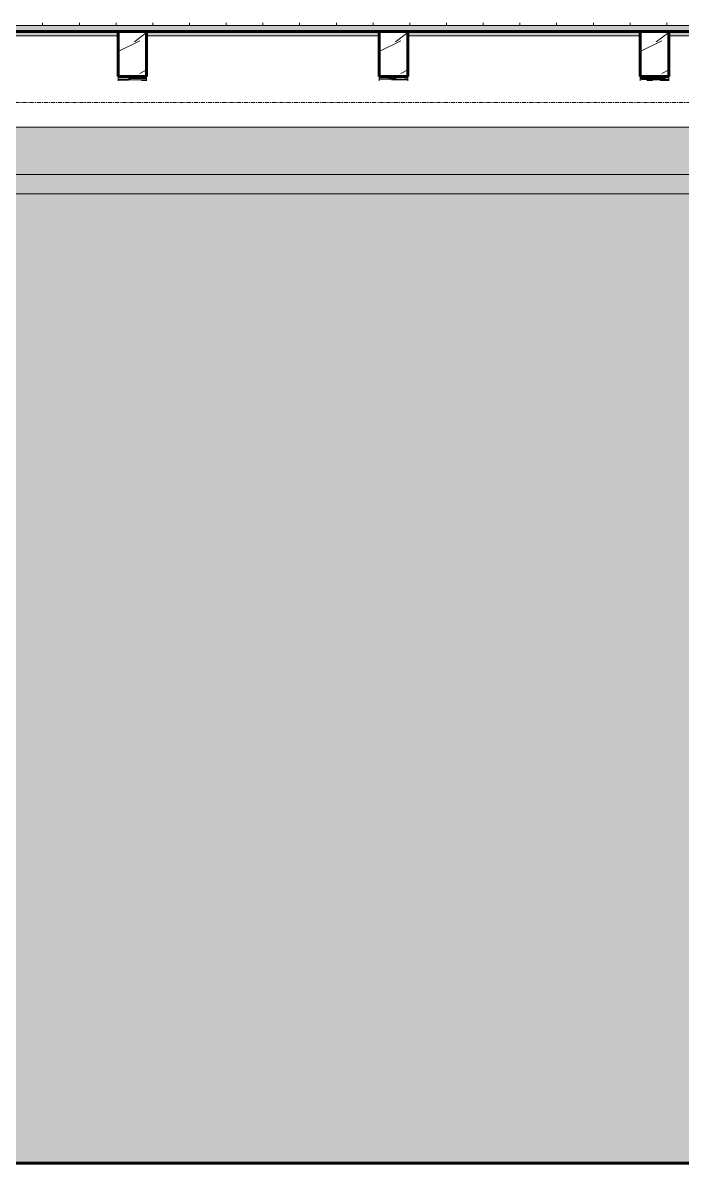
# Model space of a CAD drawing. Header units: inches. Extents: x -3547 to 1646, y 123 to 485.
# Drawn here: x -359.7 to -278.9, y 268 to 407.8 of the extents above; entities that cross this region are included whole.
import ezdxf

# ---------------------------------------------------------------- set-up
doc = ezdxf.new("R2010")
doc.units = ezdxf.units.IN
doc.header["$MEASUREMENT"] = 0
doc.linetypes.add('Grid Line 1_2_', pattern=[0.8749999999999999, 0.4999999999999999, -0.125, 0.125, -0.125])
for name, color, linetype, lineweight in [('0-2', 7, 'Continuous', 9), ('0-3', 50, 'Continuous', 5), ('A-FLOR-2', 250, 'Continuous', 60), ('A-FLOR-3', 10, 'Continuous', 18), ('A-FLOR-4', 53, 'Continuous', 5), ('A-FLOR-LEVL-1', 51, 'Grid Line 1_2_', 9), ('A-FLOR-MCUT-1', 10, 'Continuous', 18), ('A-FLOR-PATT-1', 7, 'Continuous', 9), ('A-FLOR-PATT-3', 253, 'Continuous', 9), ('I-WALL', 2, 'Continuous', 18), ('I-WALL-1', 2, 'Continuous', 5), ('P-PIPE', 3, 'Continuous', 9), ('P-PIPE-1', 3, 'Continuous', 5), ('S-BEAM', 12, 'Continuous', 9), ('S-BEAM-1', 250, 'Continuous', 60), ('S-BEAM-2', 7, 'Continuous', 9)]:
    doc.layers.add(name, color=color, linetype=linetype, lineweight=lineweight)
pattern_1 = [(216.87, (-3333.067, 7.997000000000001), (23.98977142872239, 15.99364285576162), [3.998, -35.986]), (206.565, (-3328.269, 5.598), (-7.997080657381741, -7.996619158077422), [8.941, -8.941]), (198.435, (-3328.269, 1.599), (-15.99384457876375, -7.997098260641131), [5.057999999999999, -20.23])]
pattern_2 = [(180.895, (-3333.067, 401.211), (22.07296287926151, 0.3028179828601347), [3.199, -28.792]), (180.597, (-3328.269, 401.161), (-11.19352748148641, -0.1996409807842504), [7.997000000000001, -7.997000000000001]), (180.398, (-3328.269, 401.077), (-17.59218655169927, -0.1782058646943253), [4.797999999999999, -19.19299999999999])]

# ---------------------------------------------------------------- blocks, each defined once
blk = doc.blocks.new('CTR - 1st Phase - Shell_rvt-3-INTERIOR ELEVATION - CORRIDOR EAST _302_E_ - 3RD FLOOR - EAST WALL')
at = {"layer": 'A-FLOR-4'}
h = blk.add_hatch(color=256, dxfattribs=at)
h.paths.add_polyline_path([(-2796.023736680011, 405.8217406770675), (-2787.573736680039, 405.8217406770675), (-2787.573736680039, 406.7192507291029), (-2816.073736680039, 406.7192507291029), (-2816.073736680039, 406.1967406770808), (-2796.023736679952, 406.1967406770808), (-2796.023736680011, 406.088286473098)], flags=0)
h.paths.add_polyline_path([(-2779.648736681604, 405.8217406770675), (-2755.573736680039, 405.8217406770675), (-2755.573736680039, 406.7192507291029), (-2784.073736680039, 406.7192507291029), (-2784.073736680039, 405.8217406770675), (-2780.236236679432, 405.8217406770675)], flags=0)
h.paths.add_polyline_path([(-2752.073736680039, 405.8217406770675), (-2747.73623667764, 405.8217406770675), (-2747.73623667764, 406.1967406770808), (-2723.573736680039, 406.1967406770808), (-2723.573736680039, 406.7192507291029), (-2752.073736680039, 406.7192507291029), (-2752.073736680039, 405.9163877108812)], flags=0)
h.paths.add_polyline_path([(-3198.098736677081, 405.8217406770799), (-3171.57373668004, 405.8217406770799), (-3171.57373668004, 406.7192507291029), (-3200.073736680039, 406.7192507291029), (-3200.073736680039, 406.1967406770808), (-3199.223736682667, 406.1967406770808), (-3199.223736677804, 405.8217406770799)], flags=0)
h.paths.add_polyline_path([(-3104.073736680039, 405.8217406770799), (-3075.573736680039, 405.8217406770799), (-3075.573736680039, 406.7192507291029), (-3104.073736680039, 406.7192507291029), (-3104.073736680039, 405.9593721812644)], flags=0)
h.paths.add_polyline_path([(-3139.573736680039, 405.8217406770799), (-3139.57373668004, 406.7192507291029), (-3168.07373668004, 406.7192507291029), (-3168.07373668004, 405.8217406770799), (-3141.373736679528, 405.8217406770799)], flags=0)
h.paths.add_polyline_path([(-3136.073736680039, 405.8217406770799), (-3107.573736680039, 405.8217406770799), (-3107.57373668004, 406.7192507291029), (-3136.07373668004, 406.7192507291029), (-3136.07373668004, 406.0124109669372)], flags=0)
h.paths.add_polyline_path([(-2488.873736678777, 405.9929260247772), (-2460.373736678778, 406.5866760247771), (-2460.373736678778, 406.7192507291029), (-2488.873736678778, 406.7192507291029), (-2488.873736678778, 406.1967406770808)], flags=0)
h.paths.add_polyline_path([(-2492.373736678778, 406.0108459238533), (-2492.373736678778, 406.7192507291029), (-2656.073736680039, 406.7192507291029), (-2656.073736680039, 406.1967406770808), (-2641.498736680001, 406.1967406770808), (-2641.498736680002, 406.6762877759534), (-2634.498736680001, 406.6762877759534), (-2634.498736680001, 406.5225403120284), (-2526.123736679967, 406.5225403120284), (-2526.123736679967, 406.6762877759534), (-2519.123736679967, 406.6762877759534), (-2519.123736679967, 406.1967406770809), (-2501.296684833708, 406.1967406770809), (-2492.69166144225, 406.0174693564256)], flags=0)
h.paths.add_polyline_path([(-3072.07373668004, 406.1967406770808), (-3043.573736680039, 406.1967406770808), (-3043.573736680039, 406.7192507291029), (-3072.073736680039, 406.7192507291029), (-3072.073736680039, 406.432175101076)], flags=0)
h.paths.add_polyline_path([(-3040.073736680039, 406.1967406770808), (-3011.573736680039, 406.1967406770808), (-3011.573736680039, 406.7192507291029), (-3040.073736680039, 406.7192507291029), (-3040.073736680039, 406.4048833004318)], flags=0)
h.paths.add_polyline_path([(-3008.073736680039, 406.1967406770808), (-2979.573736680039, 406.1967406770808), (-2979.57373668004, 406.7192507291029), (-3008.073736680039, 406.7192507291029), (-3008.073736680039, 406.3775914997875)], flags=0)
h.paths.add_polyline_path([(-2976.073736680039, 406.1967406770808), (-2947.573736680039, 406.1967406770808), (-2947.573736680039, 406.7192507291029), (-2976.073736680039, 406.7192507291029), (-2976.073736680039, 406.3502996991434)], flags=0)
h.paths.add_polyline_path([(-2944.073736680039, 406.1967406770808), (-2915.573736680039, 406.1967406770808), (-2915.57373668004, 406.7192507291029), (-2944.073736680039, 406.7192507291029), (-2944.073736680039, 406.323007898499)], flags=0)
h.paths.add_polyline_path([(-2912.073736680039, 406.1967406770808), (-2883.573736680039, 406.1967406770808), (-2883.573736680039, 406.7192507291029), (-2912.07373668004, 406.7192507291029), (-2912.073736680039, 406.2957160978547)], flags=0)
h.paths.add_polyline_path([(-2880.073736680039, 406.1967406770808), (-2851.573736680039, 406.1967406770808), (-2851.573736680039, 406.7192507291029), (-2880.073736680039, 406.7192507291029), (-2880.073736680039, 406.2684242972106)], flags=0)
h.paths.add_polyline_path([(-3401.673736679934, 406.1967406770808), (-3363.57373668004, 406.1967406770808), (-3363.57373668004, 406.7192507291029), (-3407.673736679777, 406.7167560523201), (-3407.673736679777, 406.6762877759518), (-3401.673736679933, 406.6762877759518)], flags=0)
h.paths.add_polyline_path([(-2844.569840403823, 406.1967406770808), (-2819.573736680039, 406.2168257366174), (-2819.573736680039, 406.7192507291029), (-2848.073736680039, 406.7192507291029), (-2848.073736680039, 406.1967406770808)], flags=0)
h.paths.add_polyline_path([(-3232.07373668004, 406.1967406770808), (-3203.57373668004, 406.2075925210869), (-3203.57373668004, 406.7192507291029), (-3232.07373668004, 406.7192507291029), (-3232.07373668004, 406.2786908093779)], flags=0)
h.paths.add_polyline_path([(-3235.57373668004, 406.1967406770808), (-3235.57373668004, 406.7192507291029), (-3264.073736680039, 406.7192507291029), (-3264.07373668004, 406.1967406770808), (-3235.999340403823, 406.1967406770808)], flags=0)
h.paths.add_polyline_path([(-3267.573736680039, 406.1967406770808), (-3267.573736680039, 406.7192507291029), (-3296.07373668004, 406.7192507291029), (-3296.07373668004, 406.1967406770808), (-3268.618465403823, 406.1967406770808)], flags=0)
h.paths.add_polyline_path([(-2659.573736680039, 406.1967406770808), (-2659.573736680039, 406.7192507291029), (-2688.073736680039, 406.7192507291029), (-2688.073736680039, 406.1967406770808), (-2681.474215403823, 406.1967406770808)], flags=0)
h.paths.add_polyline_path([(-3299.57373668004, 406.1967406770808), (-3299.57373668004, 406.7192507291029), (-3328.07373668004, 406.7192507291029), (-3328.07373668004, 406.1967406770808), (-3301.237590403824, 406.1967406770808)], flags=0)
h.paths.add_polyline_path([(-2691.573736680039, 406.1967406770808), (-2691.57373668004, 406.7192507291029), (-2720.073736680039, 406.7192507291029), (-2720.073736680039, 406.1967406770808), (-2714.093340403822, 406.1967406770808)], flags=0)
h.paths.add_polyline_path([(-3331.57373668004, 406.1967406770808), (-3331.573736680039, 406.7192507291029), (-3360.07373668004, 406.7192507291029), (-3360.07373668004, 406.1967406770808), (-3333.856715403824, 406.1967406770808)], flags=0)
h.paths.add_polyline_path([(-2456.873736678778, 406.6595926914437), (-2454.010150871461, 406.7192507291029), (-2456.873736678778, 406.7112058678402), (-2456.873736678778, 406.6876084782564)], flags=0)
at = {"layer": 'A-FLOR-PATT-1'}
h = blk.add_hatch(dxfattribs=at)
h.set_pattern_fill('FP_16', color=256, style=0, pattern_type=2)
h.set_pattern_definition([(0, (-3336.265, 0), (0, 2.399), []), (315, (-3336.265, 0), (2.398506201784769, 0), [3.393, -3.393]), (45, (-3336.265, 0), (2.398506201784769, 0), [3.393, -3.393])])
h.paths.add_polyline_path([(-2795.398736681605, 406.7192507291029), (-2454.010150871461, 406.7192507291029), (-2454.010150871461, 407.4694134718627), (-3408.673736679945, 407.4694134718627), (-3408.673736679945, 406.7192507291029), (-2803.898736677173, 406.7192507291029)], flags=0)
at = {"layer": 'A-FLOR-PATT-3'}
h = blk.add_hatch(dxfattribs=at)
h.set_pattern_fill('FP_15', color=256, style=0, pattern_type=2)
h.set_pattern_definition([(0, (-3336.265, 0), (0, 4.5), []), (90, (-3336.265, 0), (-4.5, 2.755455298081545e-16), [])])
h.paths.add_polyline_path([(-2454.010150871461, 407.4694134718627), (-2454.010150871461, 407.7828397318084), (-3408.673736679945, 407.7828397318084), (-3408.673736679945, 407.4694134718627), (-2485.759465403822, 407.4694134718627)], flags=0)
at = {"layer": 'A-FLOR-2'}
for p, q in [((-3408.673736679946, 406.7192507291022), (-2454.010150871123, 406.7192507291026)), ((-2454.010150871464, 267.9999999999872), (-3496.952340403824, 267.9999999999872))]:
    blk.add_line(p, q, dxfattribs=at)
at = {"layer": 'A-FLOR-3'}
for p, q in [((-3072.07373668004, 406.1967406770802), (-3043.57373668004, 406.1967406770802)), ((-3040.073736680039, 406.1967406770802), (-3011.573736680039, 406.1967406770802)), ((-3008.07373668004, 406.1967406770802), (-2979.57373668004, 406.1967406770802)), ((-2976.07373668004, 406.1967406770802), (-2947.57373668004, 406.1967406770802))]:
    blk.add_line(p, q, dxfattribs=at)
at = {"layer": 'A-FLOR-MCUT-1'}
blk.add_line((-2454.010150871123, 407.4694134718625), (-3408.673736679946, 407.469413471862), dxfattribs=at)
blk = doc.blocks.new('LVL-Laminated Veneer Lumber - 4X6 S_ PINE - NO_ 1-V59-INTERIOR ELEVATION - CORRIDOR EAST _302_E_ - 3RD FLOOR - EAST WALL')
at = {"layer": 'S-BEAM'}
h = blk.add_hatch(dxfattribs=at)
h.set_pattern_fill('FP_27', color=256, style=0, pattern_type=2)
h.set_pattern_definition(pattern_1)
h.paths.add_polyline_path([(-2979.57373668004, 401.2180572822007), (-2976.073736680039, 401.2180572822007), (-2976.073736680039, 406.7192507291026), (-2979.57373668004, 406.7192507291026), (-2979.57373668004, 406.1967406770806)], flags=0)
at = {"layer": 'S-BEAM-2'}
h = blk.add_hatch(dxfattribs=at)
h.set_pattern_fill('FP_21', color=256, style=0, pattern_type=2)
h.set_pattern_definition(pattern_2)
h.paths.add_polyline_path([(-2976.073736680039, 400.6955472301788), (-2976.073736680039, 401.2180572822007), (-2979.57373668004, 401.2180572822007), (-2979.573736680039, 400.6955472301788)], flags=0)
at = {"layer": 'S-BEAM-1'}
for p, q in [((-2976.07373668004, 406.719250729106), (-2979.57373668004, 406.719250729106)), ((-2979.57373668004, 406.719250729106), (-2979.57373668004, 401.2180572822002)), ((-2976.07373668004, 401.2180572822002), (-2976.07373668004, 406.719250729106)), ((-2979.57373668004, 401.2180572822002), (-2976.07373668004, 401.2180572822002))]:
    blk.add_line(p, q, dxfattribs=at)
at = {"layer": 'S-BEAM-2'}
for p, q in [((-2979.573736680041, 401.2180572822002), (-2979.573736680041, 400.6870666615174)), ((-2976.07373668004, 401.2180572822002), (-2976.073736680041, 400.6870666615174))]:
    blk.add_line(p, q, dxfattribs=at)
blk = doc.blocks.new('LVL-Laminated Veneer Lumber - 4X6 S_ PINE - NO_ 1-V60-INTERIOR ELEVATION - CORRIDOR EAST _302_E_ - 3RD FLOOR - EAST WALL')
at = {"layer": 'S-BEAM'}
h = blk.add_hatch(dxfattribs=at)
h.set_pattern_fill('FP_27', color=256, style=0, pattern_type=2)
h.set_pattern_definition(pattern_1)
h.paths.add_polyline_path([(-3008.073736680039, 401.2180572822007), (-3008.073736680039, 406.7192507291026), (-3011.573736680039, 406.7192507291026), (-3011.573736680039, 401.2180572822007)], flags=0)
at = {"layer": 'S-BEAM-2'}
h = blk.add_hatch(dxfattribs=at)
h.set_pattern_fill('FP_21', color=256, style=0, pattern_type=2)
h.set_pattern_definition(pattern_2)
h.paths.add_polyline_path([(-3008.073736680039, 400.695547230179), (-3008.073736680039, 401.2180572822007), (-3011.573736680039, 401.2180572822007), (-3011.573736680039, 400.695547230179)], flags=0)
at = {"layer": 'S-BEAM-1'}
for p, q in [((-3008.07373668004, 406.719250729106), (-3011.57373668004, 406.719250729106)), ((-3011.57373668004, 406.719250729106), (-3011.57373668004, 401.2180572822002)), ((-3008.07373668004, 401.2180572822002), (-3008.07373668004, 406.719250729106)), ((-3011.57373668004, 401.2180572822002), (-3008.07373668004, 401.2180572822002))]:
    blk.add_line(p, q, dxfattribs=at)
at = {"layer": 'S-BEAM-2'}
for p, q in [((-3011.573736680041, 401.2180572822002), (-3011.573736680041, 400.6870666615174)), ((-3008.07373668004, 401.2180572822002), (-3008.073736680041, 400.6870666615174))]:
    blk.add_line(p, q, dxfattribs=at)
blk = doc.blocks.new('LVL-Laminated Veneer Lumber - 4X6 S_ PINE - NO_ 1-2262206-INTERIOR ELEVATION - CORRIDOR EAST _302_E_ - 3RD FLOOR - EAST WALL')
at = {"layer": 'S-BEAM'}
h = blk.add_hatch(dxfattribs=at)
h.set_pattern_fill('FP_27', color=256, style=0, pattern_type=2)
h.set_pattern_definition(pattern_1)
h.paths.add_polyline_path([(-3040.07373668004, 401.2180572822008), (-3040.07373668004, 406.7192507291026), (-3043.57373668004, 406.7192507291026), (-3043.57373668004, 401.2180572822008), (-3040.284590403824, 401.2180572822008)], flags=0)
at = {"layer": 'S-BEAM-2'}
h = blk.add_hatch(dxfattribs=at)
h.set_pattern_fill('FP_21', color=256, style=0, pattern_type=2)
h.set_pattern_definition(pattern_2)
h.paths.add_polyline_path([(-3043.57373668004, 400.695547230179), (-3040.073736680039, 400.695547230179), (-3040.07373668004, 401.2180572822008), (-3043.57373668004, 401.2180572822008)], flags=0)
at = {"layer": 'S-BEAM-1'}
for p, q in [((-3040.07373668004, 406.719250729106), (-3043.57373668004, 406.719250729106)), ((-3043.57373668004, 406.719250729106), (-3043.57373668004, 401.2180572822003)), ((-3040.07373668004, 401.2180572822003), (-3040.07373668004, 406.719250729106)), ((-3043.57373668004, 401.2180572822003), (-3040.07373668004, 401.2180572822003))]:
    blk.add_line(p, q, dxfattribs=at)
at = {"layer": 'S-BEAM-2'}
for p, q in [((-3043.57373668004, 401.2180572822003), (-3043.573736680041, 400.6870666615183)), ((-3040.07373668004, 401.2180572822003), (-3040.073736680041, 400.6870666615183))]:
    blk.add_line(p, q, dxfattribs=at)
blk = doc.blocks.new('CTR - 1st Phase - Structure_rvt-3-INTERIOR ELEVATION - CORRIDOR EAST _302_E_ - 3RD FLOOR - EAST WALL')
at = {"layer": '0-2'}
for name in ['LVL-Laminated Veneer Lumber - 4X6 S_ PINE - NO_ 1-2262206-INTERIOR ELEVATION - CORRIDOR EAST _302_E_ - 3RD FLOOR - EAST WALL', 'LVL-Laminated Veneer Lumber - 4X6 S_ PINE - NO_ 1-V60-INTERIOR ELEVATION - CORRIDOR EAST _302_E_ - 3RD FLOOR - EAST WALL', 'LVL-Laminated Veneer Lumber - 4X6 S_ PINE - NO_ 1-V59-INTERIOR ELEVATION - CORRIDOR EAST _302_E_ - 3RD FLOOR - EAST WALL']:
    blk.add_blockref(name, (0, 0), dxfattribs=at)

msp = doc.modelspace()

# ---------------------------------------------------------------- hatches: boundary and pattern name
at = {"layer": 'I-WALL-1'}
h = msp.add_hatch(color=256, dxfattribs=at)
h.paths.add_polyline_path([(-108.3368705929724, 268.0000000000006), (-108.3368705929724, 386.8125000000011), (-371.5868706021179, 386.8125000000011), (-371.5868706021179, 268.0000000000006), (-149.0079743196229, 268.0000000000006)], flags=0)
h.paths.add_polyline_path([(-238.7105680696232, 389.1875000000012), (-108.3368705929724, 389.1875000000012), (-108.3368705929724, 394.9999999998989), (-371.5868706021179, 394.9999999998989), (-371.5868706021179, 389.1875000000012), (-242.7879586946233, 389.1875000000012)], flags=0)
at = {"layer": 'P-PIPE-1'}
h = msp.add_hatch(color=256, dxfattribs=at)
h.paths.add_polyline_path([(-757.664243228724, 388.0000000000013), (-713.1118705957751, 388.0128585172423), (-713.1118705957751, 389.1875000000012), (-757.664243228724, 389.1875000000012), (-757.664243228724, 388.1251522318083)], flags=0)
h.paths.add_polyline_path([(-230.5557868196229, 388.0000000000013), (230.8165593285053, 388.0000000000013), (230.7675773108535, 388.3279141477763), (230.6438909057551, 388.6114394465534), (230.4510146398193, 388.8532970728231), (230.1893538053778, 389.0422628984102), (229.9140900075531, 389.1499749992153), (229.6290593285048, 389.1875000000012), (-712.1118705955769, 389.1857691471045), (-712.1118705955769, 388.0000000000013), (-234.633177444623, 388.0000000000013)], flags=0)
h = msp.add_hatch(color=256, dxfattribs=at)
h.paths.add_polyline_path([(-757.664243228724, 386.8125000000011), (-713.1118705957751, 386.8125000000011), (-713.1118705957751, 388.0000000000013), (-757.664243228724, 388.0000000000013), (-757.664243228724, 386.8360618573151)], flags=0)
h.paths.add_polyline_path([(-303.948818069623, 386.8125000000011), (229.6514520669666, 386.8154480599475), (229.9571914271951, 386.8615722958763), (230.2405919169942, 386.9852398930724), (230.482350848104, 387.1780374515857), (230.6659947483172, 387.4268438520505), (230.779001463688, 387.7147196938685), (230.8165593285053, 388.0000000000011), (-712.1118705957601, 387.9868528669922), (-712.1118705955769, 386.8125000000011), (-308.0262086946232, 386.8125000000011)], flags=0)

# ---------------------------------------------------------------- linework, layer by layer
at = {"layer": 'A-FLOR-LEVL-1'}
for p, q in [((-849.7368705960735, 397.9999999997822), (290.7951450397022, 397.999999999794)), ((-849.7368705960735, 267.999999999884), (290.7951450397022, 267.9999999998959))]:
    msp.add_line(p, q, dxfattribs=at)
at = {"layer": 'I-WALL'}
msp.add_line((-108.3368705929734, 394.9999999998982), (-371.5868706021183, 394.9999999998982), dxfattribs=at)
at = {"layer": 'P-PIPE'}
for p, q in [((230.7187840643878, 389.1875000000012), (-712.1118705955773, 389.1875000000012)), ((-712.1118705955773, 386.8125000000011), (230.7187840643874, 386.8125000000011))]:
    msp.add_line(p, q, dxfattribs=at)

# ---------------------------------------------------------------- block references
at = {"layer": '0-3'}
for name in ['CTR - 1st Phase - Shell_rvt-3-INTERIOR ELEVATION - CORRIDOR EAST _302_E_ - 3RD FLOOR - EAST WALL', 'CTR - 1st Phase - Structure_rvt-3-INTERIOR ELEVATION - CORRIDOR EAST _302_E_ - 3RD FLOOR - EAST WALL']:
    msp.add_blockref(name, (2695.5618660842, 0), dxfattribs=at)

doc.saveas('drawing.dxf')
